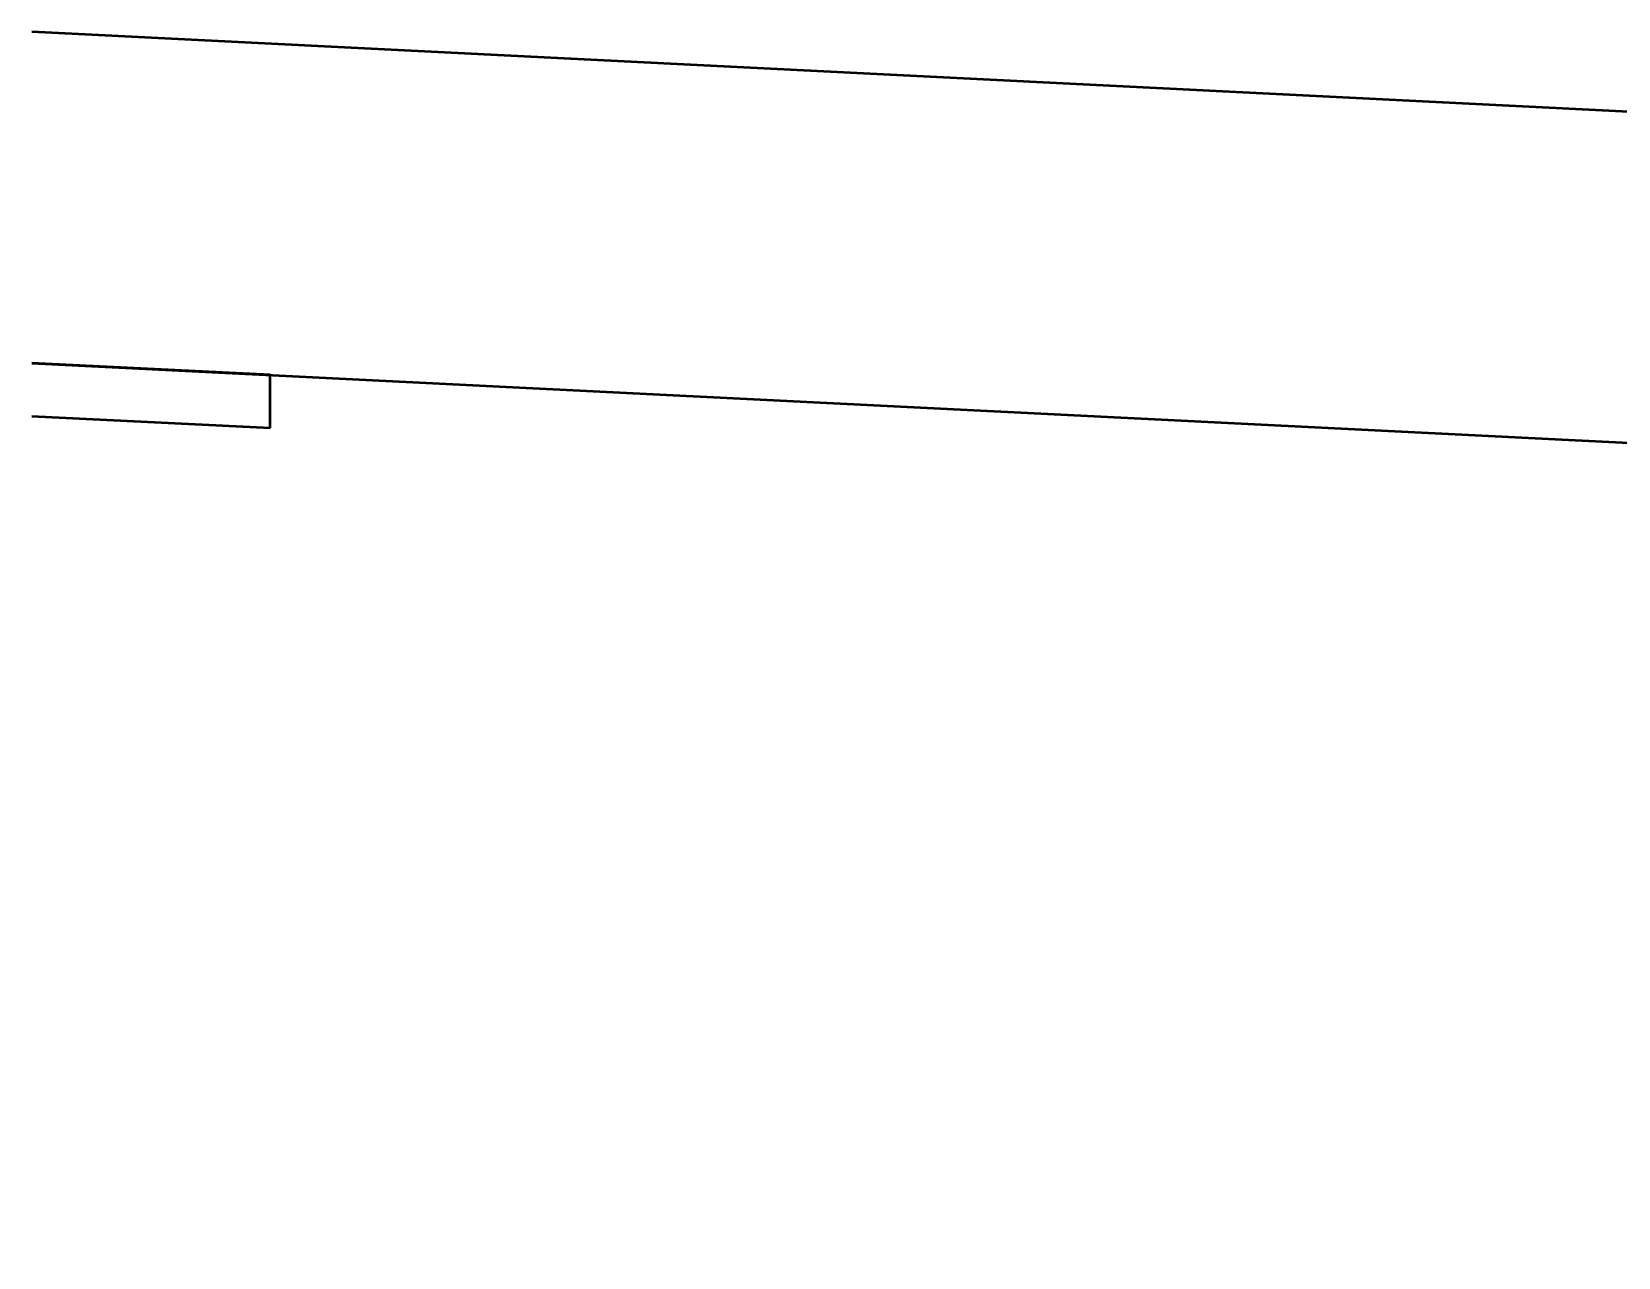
# Model space of a CAD drawing. Header units: metres. Extents: x 10 to 831, y 10 to 584.
# Drawn here: x 30 to 41.98, y 476.25 to 485.5 of the extents above; entities that cross this region are included whole.
import ezdxf

# ---------------------------------------------------------------- set-up
doc = ezdxf.new("R2010")
doc.units = ezdxf.units.M
doc.layers.add('CUT', color=7, linetype='Continuous', lineweight=50)
doc.layers.add('VIS', color=8, linetype='Continuous', lineweight=13)

msp = doc.modelspace()

# ---------------------------------------------------------------- linework, layer by layer
at = {"layer": 'CUT'}
for p, q in [((165, 478.752), (30, 485.502)), ((31.8, 482.913), (30, 483.002)), ((30, 483.002), (165, 476.252)), ((31.8, 482.512), (31.8, 482.913)), ((30, 482.602), (31.8, 482.512))]:
    msp.add_line(p, q, dxfattribs=at)
at = {"layer": 'VIS'}
for p, q in [((30, 485.503), (161.251, 478.94)), ((161.001, 478.952), (30, 485.503)), ((30, 485.503), (30.23, 485.491)), ((31.461, 485.429), (30, 485.503)), ((30.228, 485.491), (30, 485.503)), ((30.134, 485.496), (30, 485.503)), ((30.37, 485.484), (30, 485.503)), ((30, 485.503), (30.605, 485.473)), ((30, 485.503), (30.099, 485.498)), ((165, 478.752), (30, 485.502)), ((30, 485.502), (30.8, 485.462)), ((30.55, 485.475), (30, 485.502)), ((30, 485.502), (30.219, 485.491)), ((30.359, 485.485), (30, 485.502)), ((30, 485.502), (30.109, 485.497)), ((30.378, 485.483), (30, 485.502)), ((30, 485.502), (30.135, 485.495)), ((30.389, 485.483), (30, 485.502)), ((30, 485.502), (30.619, 485.471)), ((30, 485.502), (30.09, 485.498)), ((30.416, 485.481), (30, 485.502)), ((30.019, 485.501), (30.614, 485.472)), ((30.285, 485.488), (30.046, 485.5)), ((30.05, 485.5), (30.8, 485.462)), ((30.694, 485.468), (30.059, 485.5)), ((30.358, 485.485), (30.126, 485.496)), ((30.134, 485.496), (30.376, 485.483)), ((30.411, 485.482), (30.162, 485.495)), ((30.902, 485.457), (30.165, 485.494)), ((30.436, 485.481), (30.186, 485.493)), ((30.438, 485.481), (30.191, 485.493)), ((31.95, 485.405), (30.202, 485.493)), ((30.228, 485.491), (30.474, 485.479)), ((30.481, 485.479), (30.231, 485.491)), ((30.466, 485.479), (30.238, 485.49)), ((30.499, 485.478), (30.25, 485.49)), ((30.271, 485.489), (30.906, 485.457)), ((30.285, 485.488), (30.524, 485.476)), ((30.569, 485.474), (30.319, 485.487)), ((30.358, 485.485), (30.591, 485.473)), ((30.593, 485.473), (30.402, 485.482)), ((30.411, 485.482), (31.148, 485.445)), ((30.436, 485.481), (30.685, 485.468)), ((30.438, 485.481), (30.685, 485.468)), ((30.452, 485.48), (31.701, 485.418)), ((30.461, 485.48), (31.71, 485.417)), ((30.466, 485.479), (30.695, 485.468)), ((30.481, 485.479), (30.731, 485.466)), ((30.531, 485.476), (30.781, 485.464)), ((30.747, 485.465), (30.531, 485.476)), ((30.756, 485.465), (30.546, 485.475)), ((30.569, 485.474), (30.819, 485.462)), ((30.826, 485.461), (30.589, 485.473)), ((30.593, 485.473), (30.784, 485.464)), ((32.368, 485.384), (30.621, 485.471)), ((31.666, 485.419), (30.638, 485.471)), ((30.9, 485.457), (30.656, 485.47)), ((30.909, 485.457), (30.669, 485.469)), ((30.98, 485.453), (30.73, 485.466)), ((30.747, 485.465), (30.963, 485.454)), ((30.756, 485.465), (30.966, 485.454)), ((31.071, 485.449), (30.821, 485.462)), ((30.826, 485.461), (31.064, 485.45)), ((30.844, 485.461), (31.871, 485.409)), ((30.9, 485.457), (31.145, 485.446)), ((31.185, 485.443), (30.962, 485.454)), ((30.98, 485.453), (31.23, 485.441)), ((31.191, 485.443), (30.994, 485.453)), ((31.24, 485.44), (31.001, 485.452)), ((32.737, 485.365), (31.002, 485.452)), ((31.208, 485.442), (31.01, 485.452)), ((31.022, 485.452), (31.217, 485.442)), ((31.264, 485.44), (31.051, 485.45)), ((31.289, 485.438), (31.057, 485.45)), ((31.071, 485.449), (31.321, 485.437)), ((31.351, 485.435), (31.102, 485.447)), ((31.434, 485.431), (31.185, 485.443)), ((31.185, 485.443), (31.408, 485.432)), ((31.191, 485.443), (31.387, 485.433)), ((31.208, 485.442), (31.407, 485.432)), ((31.468, 485.429), (31.219, 485.442)), ((31.481, 485.428), (31.231, 485.441)), ((31.24, 485.44), (31.479, 485.428)), ((31.99, 485.403), (31.244, 485.44)), ((31.25, 485.44), (32.489, 485.378)), ((31.264, 485.44), (31.478, 485.428)), ((31.289, 485.438), (31.522, 485.426)), ((32.069, 485.399), (31.319, 485.437)), ((31.542, 485.426), (31.33, 485.436)), ((31.587, 485.423), (31.345, 485.435)), ((31.611, 485.422), (31.395, 485.433)), ((31.423, 485.432), (31.623, 485.421)), ((31.434, 485.431), (31.684, 485.418)), ((31.655, 485.419), (31.454, 485.43)), ((31.481, 485.428), (31.73, 485.416)), ((31.777, 485.413), (31.539, 485.426)), ((32.233, 485.391), (31.541, 485.426)), ((31.542, 485.426), (31.753, 485.415)), ((31.739, 485.416), (31.548, 485.425)), ((31.587, 485.423), (31.829, 485.411)), ((31.856, 485.409), (31.606, 485.422)), ((31.836, 485.411), (31.608, 485.422)), ((31.611, 485.422), (31.827, 485.411)), ((31.92, 485.406), (31.673, 485.419)), ((31.739, 485.416), (31.931, 485.406)), ((31.772, 485.414), (32.463, 485.38)), ((31.777, 485.413), (32.014, 485.402)), ((32.571, 485.374), (31.821, 485.412)), ((31.836, 485.411), (32.065, 485.399)), ((31.856, 485.409), (32.105, 485.397)), ((31.92, 485.406), (32.167, 485.394)), ((32.672, 485.369), (31.956, 485.404)), ((32.22, 485.392), (31.988, 485.403)), ((31.99, 485.403), (32.238, 485.39)), ((32.001, 485.403), (32.596, 485.372)), ((34.913, 485.257), (32.009, 485.402)), ((32.016, 485.401), (32.226, 485.391)), ((32.221, 485.392), (32.022, 485.401)), ((32.309, 485.387), (32.061, 485.399)), ((32.071, 485.399), (32.321, 485.386)), ((32.351, 485.385), (32.111, 485.397)), ((32.366, 485.384), (32.122, 485.397)), ((32.812, 485.362), (32.177, 485.394)), ((32.433, 485.381), (32.183, 485.394)), ((32.195, 485.393), (32.434, 485.381)), ((32.398, 485.382), (32.199, 485.392)), ((32.22, 485.392), (32.453, 485.38)), ((32.221, 485.392), (32.421, 485.381)), ((32.479, 485.379), (32.229, 485.391)), ((32.48, 485.379), (32.23, 485.391)), ((32.474, 485.379), (32.259, 485.389)), ((32.531, 485.376), (32.281, 485.389)), ((34.05, 485.3), (32.3, 485.387)), ((32.309, 485.387), (32.557, 485.375)), ((32.556, 485.375), (32.313, 485.387)), ((32.504, 485.378), (32.313, 485.387)), ((32.351, 485.385), (32.592, 485.373)), ((32.366, 485.384), (32.61, 485.372)), ((32.389, 485.383), (33.024, 485.351)), ((32.433, 485.381), (32.683, 485.369)), ((32.474, 485.379), (32.69, 485.368)), ((32.48, 485.379), (32.73, 485.366)), ((32.504, 485.378), (32.695, 485.368)), ((32.55, 485.375), (34.3, 485.288)), ((32.762, 485.365), (32.566, 485.374)), ((33.358, 485.334), (32.621, 485.372)), ((32.984, 485.353), (32.735, 485.365)), ((32.969, 485.354), (32.756, 485.365)), ((33.05, 485.35), (32.8, 485.363)), ((33.069, 485.349), (32.819, 485.361)), ((32.866, 485.359), (33.603, 485.322)), ((33.151, 485.345), (32.919, 485.356)), ((33.677, 485.318), (32.938, 485.356)), ((32.969, 485.354), (33.183, 485.344)), ((32.974, 485.354), (33.169, 485.344)), ((33.206, 485.342), (32.978, 485.353)), ((32.984, 485.353), (33.232, 485.341)), ((33.19, 485.343), (32.992, 485.353)), ((33.05, 485.35), (34.3, 485.288)), ((33.05, 485.35), (33.3, 485.338)), ((33.301, 485.338), (33.053, 485.35)), ((33.069, 485.349), (33.319, 485.337)), ((34.131, 485.296), (33.103, 485.347)), ((33.338, 485.336), (33.122, 485.346)), ((33.149, 485.345), (34.193, 485.293)), ((33.402, 485.332), (33.155, 485.345)), ((33.432, 485.331), (33.182, 485.344)), ((33.19, 485.343), (33.388, 485.333)), ((33.206, 485.342), (33.435, 485.331)), ((33.467, 485.329), (33.217, 485.341)), ((33.478, 485.329), (33.228, 485.341)), ((33.309, 485.337), (34.336, 485.285)), ((33.571, 485.324), (33.321, 485.337)), ((33.338, 485.336), (33.554, 485.325)), ((33.984, 485.303), (33.358, 485.334)), ((33.402, 485.332), (33.649, 485.32)), ((33.432, 485.331), (33.681, 485.318)), ((33.659, 485.32), (33.448, 485.33)), ((33.65, 485.32), (33.459, 485.33)), ((34.066, 485.299), (33.463, 485.33)), ((33.467, 485.329), (33.716, 485.317)), ((33.794, 485.313), (33.553, 485.325)), ((33.571, 485.324), (33.821, 485.312)), ((33.831, 485.311), (33.587, 485.323)), ((33.846, 485.31), (33.596, 485.322)), ((33.851, 485.31), (33.602, 485.322)), ((33.886, 485.308), (33.638, 485.321)), ((33.65, 485.32), (33.841, 485.311)), ((33.659, 485.32), (33.871, 485.309)), ((33.979, 485.303), (33.729, 485.316)), ((33.978, 485.303), (33.729, 485.316)), ((34.008, 485.302), (33.766, 485.314)), ((33.794, 485.313), (34.034, 485.301)), ((34.569, 485.274), (33.819, 485.312)), ((33.831, 485.311), (34.075, 485.298)), ((34.537, 485.276), (33.846, 485.31)), ((33.851, 485.31), (34.101, 485.298)), ((34.153, 485.295), (33.916, 485.307)), ((33.978, 485.303), (34.226, 485.291)), ((34.249, 485.29), (34.007, 485.302)), ((34.008, 485.302), (34.251, 485.29)), ((34.069, 485.299), (34.319, 485.286)), ((34.076, 485.298), (34.768, 485.264)), ((34.145, 485.295), (34.341, 485.285)), ((34.153, 485.295), (34.391, 485.283)), ((34.43, 485.281), (34.181, 485.293)), ((34.379, 485.284), (34.181, 485.293)), ((35.956, 485.204), (34.208, 485.292)), ((34.414, 485.282), (34.223, 485.291)), ((34.477, 485.279), (34.227, 485.291)), ((34.531, 485.276), (34.281, 485.288)), ((34.507, 485.277), (34.295, 485.288)), ((34.582, 485.274), (34.343, 485.285)), ((34.576, 485.274), (34.348, 485.285)), ((37.426, 485.131), (34.368, 485.284)), ((34.379, 485.284), (34.577, 485.274)), ((34.414, 485.282), (34.605, 485.273)), ((34.43, 485.281), (34.68, 485.269)), ((34.674, 485.269), (34.461, 485.279)), ((34.477, 485.279), (34.727, 485.266)), ((34.507, 485.277), (34.718, 485.267)), ((34.782, 485.264), (34.542, 485.276)), ((34.576, 485.274), (34.804, 485.263)), ((34.884, 485.259), (34.637, 485.27)), ((34.674, 485.269), (34.888, 485.258)), ((36.446, 485.18), (34.697, 485.268)), ((34.965, 485.254), (34.715, 485.267)), ((34.972, 485.254), (34.723, 485.267)), ((34.978, 485.254), (34.728, 485.266)), ((34.977, 485.254), (34.735, 485.265)), ((34.782, 485.264), (35.021, 485.251)), ((35.072, 485.249), (34.821, 485.262)), ((35.104, 485.248), (34.866, 485.259)), ((34.884, 485.259), (35.131, 485.246)), ((34.947, 485.255), (35.696, 485.217)), ((34.957, 485.255), (36.206, 485.192)), ((34.972, 485.254), (35.22, 485.241)), ((35.568, 485.224), (34.974, 485.254)), ((34.978, 485.254), (35.228, 485.241)), ((35.206, 485.242), (34.982, 485.254)), ((35.72, 485.216), (34.992, 485.253)), ((35.014, 485.252), (35.214, 485.242)), ((35.296, 485.237), (35.052, 485.25)), ((35.072, 485.249), (35.322, 485.236)), ((35.074, 485.249), (37.661, 485.12)), ((35.813, 485.212), (35.076, 485.249)), ((35.847, 485.21), (35.099, 485.248)), ((35.104, 485.248), (35.341, 485.236)), ((35.172, 485.244), (35.766, 485.214)), ((35.429, 485.231), (35.18, 485.243)), ((35.206, 485.242), (35.429, 485.231)), ((35.476, 485.229), (35.227, 485.241)), ((35.234, 485.241), (35.477, 485.229)), ((35.296, 485.237), (35.541, 485.226)), ((35.537, 485.226), (35.298, 485.237)), ((35.512, 485.227), (35.315, 485.236)), ((35.57, 485.224), (35.32, 485.236)), ((35.322, 485.236), (36.059, 485.2)), ((35.348, 485.235), (35.598, 485.223)), ((35.56, 485.224), (35.369, 485.234)), ((35.429, 485.231), (35.679, 485.219)), ((35.476, 485.229), (35.726, 485.216)), ((35.512, 485.227), (35.708, 485.217)), ((35.56, 485.224), (35.751, 485.215)), ((35.777, 485.214), (35.566, 485.224)), ((35.57, 485.224), (35.82, 485.212)), ((35.966, 485.204), (35.717, 485.216)), ((35.946, 485.205), (35.718, 485.216)), ((35.977, 485.203), (35.727, 485.216)), ((35.777, 485.214), (35.989, 485.203)), ((37.05, 485.15), (35.8, 485.212)), ((36.075, 485.199), (35.874, 485.209)), ((35.946, 485.205), (36.631, 485.171)), ((36.197, 485.192), (35.957, 485.204)), ((35.966, 485.204), (36.214, 485.192)), ((35.977, 485.203), (36.227, 485.191)), ((36.596, 485.173), (35.979, 485.203)), ((36.03, 485.201), (36.28, 485.189)), ((36.05, 485.2), (37.3, 485.137)), ((36.34, 485.185), (36.091, 485.198)), ((36.097, 485.197), (36.293, 485.188)), ((36.859, 485.159), (36.119, 485.197)), ((36.369, 485.184), (36.12, 485.197)), ((36.324, 485.187), (36.133, 485.196)), ((36.361, 485.184), (36.146, 485.195)), ((36.842, 485.161), (36.15, 485.195)), ((36.361, 485.184), (36.163, 485.195)), ((36.428, 485.181), (36.178, 485.193)), ((36.185, 485.193), (36.801, 485.163)), ((36.43, 485.181), (36.188, 485.193)), ((36.218, 485.192), (37.445, 485.13)), ((36.476, 485.178), (36.226, 485.191)), ((36.492, 485.178), (36.253, 485.19)), ((36.55, 485.175), (36.3, 485.188)), ((36.57, 485.174), (36.32, 485.187)), ((36.572, 485.174), (36.322, 485.187)), ((36.324, 485.187), (36.515, 485.176)), ((36.361, 485.184), (36.577, 485.173)), ((36.361, 485.184), (36.559, 485.175)), ((36.365, 485.184), (36.612, 485.172)), ((36.369, 485.184), (36.617, 485.172)), ((36.381, 485.183), (37.072, 485.149)), ((36.634, 485.171), (36.387, 485.183)), ((36.624, 485.172), (36.413, 485.182)), ((36.428, 485.181), (36.678, 485.168)), ((36.43, 485.181), (36.672, 485.169)), ((38.685, 485.068), (36.454, 485.18)), ((36.695, 485.168), (36.456, 485.18)), ((38.671, 485.069), (36.463, 485.18)), ((36.476, 485.178), (36.725, 485.166)), ((36.492, 485.178), (36.731, 485.166)), ((37.25, 485.14), (36.518, 485.176)), ((36.773, 485.164), (36.525, 485.176)), ((36.55, 485.175), (37.3, 485.137)), ((36.57, 485.174), (36.82, 485.162)), ((36.806, 485.162), (36.592, 485.173)), ((36.624, 485.172), (36.836, 485.161)), ((36.634, 485.171), (36.88, 485.159)), ((36.702, 485.168), (38.437, 485.08)), ((36.96, 485.154), (36.711, 485.167)), ((36.762, 485.164), (37.006, 485.152)), ((36.993, 485.153), (36.769, 485.164)), ((36.806, 485.162), (37.019, 485.151)), ((37.147, 485.145), (36.906, 485.157)), ((36.993, 485.153), (37.216, 485.141)), ((37.225, 485.141), (37.009, 485.152)), ((37.773, 485.114), (37.088, 485.148)), ((37.344, 485.135), (37.094, 485.148)), ((37.883, 485.108), (37.157, 485.144)), ((37.427, 485.131), (37.177, 485.144)), ((37.447, 485.13), (37.208, 485.142)), ((37.475, 485.129), (37.225, 485.141)), ((37.225, 485.141), (37.441, 485.13)), ((37.476, 485.128), (37.226, 485.141)), ((37.48, 485.128), (37.242, 485.141)), ((37.47, 485.129), (37.279, 485.139)), ((37.316, 485.136), (37.544, 485.125)), ((37.572, 485.124), (37.322, 485.136)), ((37.344, 485.135), (37.593, 485.123)), ((37.55, 485.125), (37.352, 485.135)), ((37.64, 485.12), (37.399, 485.133)), ((37.427, 485.131), (37.676, 485.119)), ((37.447, 485.13), (37.685, 485.118)), ((37.47, 485.129), (37.661, 485.12)), ((37.475, 485.129), (37.725, 485.116)), ((37.48, 485.128), (37.718, 485.116)), ((38.268, 485.089), (37.532, 485.126)), ((37.55, 485.125), (37.748, 485.115)), ((37.572, 485.124), (37.822, 485.111)), ((38.341, 485.086), (37.6, 485.123)), ((37.807, 485.112), (37.608, 485.122)), ((37.895, 485.107), (37.683, 485.119)), ((37.777, 485.114), (38.023, 485.101)), ((38.03, 485.101), (37.78, 485.114)), ((37.807, 485.112), (38.007, 485.102)), ((38.07, 485.099), (37.82, 485.111)), ((37.847, 485.11), (38.094, 485.098)), ((38.089, 485.098), (37.873, 485.109)), ((37.883, 485.108), (38.125, 485.096)), ((38.486, 485.078), (37.883, 485.108)), ((37.895, 485.107), (38.107, 485.097)), ((38.716, 485.067), (37.983, 485.103)), ((39.146, 485.045), (37.994, 485.103)), ((38.234, 485.091), (38.043, 485.101)), ((38.089, 485.098), (38.305, 485.087)), ((38.739, 485.066), (38.144, 485.096)), ((38.402, 485.082), (38.163, 485.094)), ((38.425, 485.081), (38.176, 485.094)), ((38.431, 485.081), (38.193, 485.093)), ((38.45, 485.08), (38.202, 485.093)), ((38.462, 485.08), (38.212, 485.092)), ((38.224, 485.091), (39.377, 485.034)), ((38.475, 485.079), (38.225, 485.091)), ((38.227, 485.091), (38.471, 485.079)), ((38.234, 485.091), (38.425, 485.081)), ((38.511, 485.077), (38.297, 485.087)), ((38.343, 485.086), (38.937, 485.055)), ((38.609, 485.072), (38.37, 485.084)), ((38.402, 485.082), (38.64, 485.071)), ((38.425, 485.081), (38.675, 485.068)), ((38.431, 485.081), (38.668, 485.069)), ((39.471, 485.029), (38.444, 485.08)), ((38.45, 485.08), (38.699, 485.067)), ((39.143, 485.046), (38.458, 485.08)), ((38.475, 485.079), (38.725, 485.066)), ((38.511, 485.077), (38.724, 485.067)), ((38.742, 485.066), (38.531, 485.076)), ((38.779, 485.063), (38.556, 485.075)), ((38.835, 485.061), (38.585, 485.073)), ((38.852, 485.06), (38.61, 485.072)), ((38.65, 485.07), (39.677, 485.019)), ((38.686, 485.068), (39.371, 485.034)), ((40.452, 484.98), (38.703, 485.067)), ((38.974, 485.054), (38.724, 485.067)), ((38.953, 485.055), (38.737, 485.066)), ((38.742, 485.066), (38.954, 485.055)), ((38.779, 485.063), (39.003, 485.053)), ((40.55, 484.975), (38.8, 485.062)), ((39.07, 485.049), (38.82, 485.062)), ((39.072, 485.049), (38.822, 485.062)), ((39.082, 485.048), (38.841, 485.06)), ((38.852, 485.06), (39.094, 485.048)), ((38.953, 485.055), (39.169, 485.044)), ((39.05, 485.05), (40.3, 484.987)), ((39.07, 485.049), (39.32, 485.036)), ((39.072, 485.049), (39.323, 485.036)), ((39.082, 485.048), (39.322, 485.036)), ((39.34, 485.035), (39.09, 485.048)), ((39.356, 485.034), (39.118, 485.046)), ((39.424, 485.032), (39.174, 485.044)), ((39.38, 485.034), (39.189, 485.043)), ((40.941, 484.956), (39.193, 485.043)), ((39.444, 485.031), (39.196, 485.043)), ((39.221, 485.041), (39.416, 485.032)), ((39.474, 485.029), (39.225, 485.041)), ((39.53, 485.026), (39.28, 485.038)), ((39.55, 485.025), (39.3, 485.038)), ((39.532, 485.026), (39.334, 485.036)), ((39.34, 485.035), (39.589, 485.023)), ((39.356, 485.034), (39.595, 485.023)), ((39.38, 485.034), (39.571, 485.024)), ((39.424, 485.032), (39.674, 485.019)), ((39.442, 485.031), (40.691, 484.968)), ((39.444, 485.031), (39.693, 485.018)), ((39.474, 485.029), (39.724, 485.017)), ((39.532, 485.026), (39.73, 485.016)), ((39.823, 485.012), (39.576, 485.024)), ((40.305, 484.987), (39.578, 485.024)), ((39.844, 485.01), (39.596, 485.023)), ((39.817, 485.012), (39.601, 485.023)), ((39.829, 485.011), (39.62, 485.022)), ((39.833, 485.011), (39.637, 485.02)), ((39.973, 485.004), (39.723, 485.017)), ((40.013, 485.002), (39.801, 485.013)), ((39.817, 485.012), (40.033, 485.001)), ((40.513, 484.977), (39.828, 485.011)), ((39.829, 485.011), (40.038, 485)), ((39.833, 485.011), (40.03, 485.001)), ((40.083, 484.999), (39.837, 485.01)), ((39.844, 485.01), (40.092, 484.998)), ((41.062, 484.95), (39.848, 485.01)), ((40.181, 484.993), (39.937, 485.005)), ((39.952, 485.005), (40.702, 484.967)), ((40.144, 484.995), (39.953, 485.005)), ((39.973, 485.004), (40.223, 484.992)), ((40.724, 484.966), (39.987, 485.003)), ((40.215, 484.992), (40.002, 485.002)), ((40.004, 485.002), (40.207, 484.992)), ((40.013, 485.002), (40.225, 484.992)), ((40.05, 485), (40.3, 484.987)), ((40.056, 485), (40.741, 484.966)), ((40.311, 484.987), (40.073, 484.999)), ((40.091, 484.998), (40.334, 484.986)), ((40.144, 484.995), (40.335, 484.986)), ((40.181, 484.993), (40.425, 484.981)), ((40.438, 484.981), (40.19, 484.993)), ((40.46, 484.979), (40.211, 484.992)), ((40.215, 484.992), (40.429, 484.981)), ((40.973, 484.954), (40.224, 484.992)), ((40.233, 484.991), (40.478, 484.979)), ((46.992, 484.653), (40.246, 484.99)), ((40.523, 484.976), (40.284, 484.988)), ((40.529, 484.976), (40.287, 484.988)), ((40.494, 484.978), (40.294, 484.988)), ((40.99, 484.953), (40.299, 484.987)), ((40.305, 484.987), (40.547, 484.975)), ((40.311, 484.987), (40.55, 484.975)), ((40.571, 484.974), (40.321, 484.986)), ((40.573, 484.974), (40.323, 484.986)), ((40.6, 484.972), (40.401, 484.983)), ((40.438, 484.981), (40.687, 484.968)), ((40.68, 484.969), (40.464, 484.979)), ((40.474, 484.979), (40.724, 484.966)), ((40.721, 484.966), (40.523, 484.976)), ((40.529, 484.976), (41.22, 484.942)), ((40.807, 484.962), (40.569, 484.974)), ((41.335, 484.936), (40.587, 484.973)), ((40.6, 484.972), (40.8, 484.962)), ((40.86, 484.959), (40.648, 484.97)), ((40.68, 484.969), (40.896, 484.957)), ((40.721, 484.966), (40.919, 484.957)), ((40.972, 484.954), (40.722, 484.966)), ((41.013, 484.952), (40.79, 484.963)), ((40.807, 484.962), (41.045, 484.951)), ((40.837, 484.961), (41.086, 484.948)), ((40.86, 484.959), (41.072, 484.949)), ((41.936, 484.905), (40.909, 484.957)), ((40.972, 484.954), (41.222, 484.942)), ((41.237, 484.94), (40.989, 484.953)), ((41.013, 484.952), (41.237, 484.94)), ((41.266, 484.939), (41.027, 484.951)), ((41.273, 484.939), (41.031, 484.951)), ((41.305, 484.938), (41.058, 484.95)), ((41.329, 484.936), (41.08, 484.948)), ((41.291, 484.938), (41.099, 484.947)), ((41.115, 484.947), (42.142, 484.896)), ((41.422, 484.931), (41.172, 484.944)), ((41.173, 484.944), (41.368, 484.934)), ((41.432, 484.931), (41.184, 484.944)), ((41.883, 484.909), (41.198, 484.942)), ((41.219, 484.942), (41.421, 484.931)), ((41.237, 484.94), (41.485, 484.928)), ((41.266, 484.939), (41.505, 484.928)), ((41.273, 484.939), (41.515, 484.927)), ((41.529, 484.926), (41.279, 484.938)), ((41.29, 484.938), (41.482, 484.928)), ((41.305, 484.938), (41.552, 484.925)), ((41.91, 484.907), (41.315, 484.937)), ((41.571, 484.924), (41.321, 484.937)), ((41.544, 484.925), (41.328, 484.936)), ((41.972, 484.904), (41.36, 484.935)), ((41.646, 484.92), (41.402, 484.933)), ((41.422, 484.931), (41.671, 484.919)), ((44.952, 484.755), (41.424, 484.931)), ((41.426, 484.931), (42.111, 484.897)), ((41.432, 484.931), (41.681, 484.918)), ((42.131, 484.896), (41.496, 484.928)), ((41.513, 484.927), (42.108, 484.897)), ((41.758, 484.914), (41.52, 484.927)), ((41.529, 484.926), (41.779, 484.913)), ((41.544, 484.925), (41.76, 484.914)), ((41.564, 484.924), (42.176, 484.894)), ((41.571, 484.924), (41.821, 484.911)), ((41.646, 484.92), (41.89, 484.908)), ((41.971, 484.904), (41.722, 484.917)), ((41.973, 484.904), (41.723, 484.917)), ((42.073, 484.899), (41.823, 484.911)), ((42.055, 484.9), (41.864, 484.909)), ((41.971, 484.904), (42.221, 484.891)), ((41.973, 484.904), (42.222, 484.891)), ((34, 482.803), (30, 483.003)), ((30.031, 483.001), (30, 483.003)), ((30, 483.003), (30.202, 482.992)), ((30, 483.003), (30.104, 482.998)), ((30.031, 483.001), (30, 483.003)), ((30, 483.003), (30.191, 482.993)), ((30, 483.003), (30.134, 482.996)), ((30.071, 482.999), (30, 483.003)), ((30, 483.003), (30.723, 482.966)), ((31.8, 482.913), (30, 483.002)), ((31.8, 482.913), (30, 483.002)), ((165, 476.252), (30, 483.002)), ((30, 483.002), (165, 476.252)), ((30, 483.002), (165, 476.252)), ((30.55, 482.975), (30, 483.002)), ((30.445, 482.98), (30, 483.002)), ((30, 483.002), (30.695, 482.967)), ((30, 483.002), (30.109, 482.997)), ((30, 483.002), (30.288, 482.988)), ((30.019, 483.001), (30, 483.002)), ((30, 483.002), (30.046, 483)), ((30.53, 482.976), (30, 483.002)), ((30.019, 483.001), (30.218, 482.992)), ((30.022, 483.001), (30.254, 482.99)), ((30.031, 483.001), (30.281, 482.988)), ((30.031, 483.001), (30.28, 482.988)), ((30.05, 483), (31.3, 482.938)), ((30.05, 483), (31.3, 482.938)), ((30.325, 482.986), (30.077, 482.999)), ((30.902, 482.957), (30.165, 482.994)), ((30.469, 482.979), (30.219, 482.992)), ((31.255, 482.939), (30.228, 482.991)), ((30.466, 482.979), (30.238, 482.99)), ((30.243, 482.99), (30.477, 482.979)), ((30.258, 482.99), (30.506, 482.977)), ((30.285, 482.988), (30.524, 482.976)), ((30.292, 482.988), (30.495, 482.978)), ((30.55, 482.975), (30.3, 482.987)), ((30.569, 482.974), (30.319, 482.986)), ((30.571, 482.974), (30.32, 482.986)), ((30.325, 482.986), (30.573, 482.974)), ((30.411, 482.982), (31.148, 482.945)), ((30.412, 482.982), (30.656, 482.97)), ((30.428, 482.981), (30.664, 482.97)), ((30.433, 482.981), (31.46, 482.93)), ((30.466, 482.979), (30.695, 482.968)), ((30.469, 482.979), (30.719, 482.966)), ((30.694, 482.968), (30.483, 482.979)), ((30.493, 482.978), (30.714, 482.967)), ((30.499, 482.978), (31.244, 482.94)), ((30.501, 482.978), (31.251, 482.94)), ((30.502, 482.978), (36.748, 482.665)), ((30.525, 482.976), (30.775, 482.964)), ((30.569, 482.974), (30.819, 482.962)), ((30.571, 482.974), (30.821, 482.962)), ((30.618, 482.971), (30.86, 482.959)), ((30.662, 482.97), (30.911, 482.957)), ((30.694, 482.968), (30.906, 482.957)), ((31.55, 482.925), (30.8, 482.962)), ((30.852, 482.96), (31.102, 482.947)), ((31.056, 482.95), (30.867, 482.959)), ((30.907, 482.957), (31.155, 482.945)), ((31.208, 482.942), (31.01, 482.952)), ((31.05, 482.95), (31.8, 482.913)), ((31.056, 482.95), (31.246, 482.94)), ((31.317, 482.937), (31.069, 482.949)), ((31.39, 482.933), (31.15, 482.945)), ((31.208, 482.942), (31.407, 482.932)), ((31.24, 482.94), (31.479, 482.928)), ((31.493, 482.928), (31.244, 482.94)), ((31.256, 482.939), (31.934, 482.906)), ((31.317, 482.937), (31.565, 482.924)), ((31.542, 482.925), (31.33, 482.936)), ((31.357, 482.935), (31.606, 482.922)), ((31.376, 482.933), (31.596, 482.923)), ((31.426, 482.931), (31.673, 482.919)), ((31.444, 482.931), (32.193, 482.893)), ((31.462, 482.93), (32.936, 482.856)), ((32.159, 482.894), (31.482, 482.928)), ((31.506, 482.927), (31.709, 482.917)), ((31.531, 482.926), (32.281, 482.889)), ((31.542, 482.925), (31.753, 482.915)), ((31.569, 482.924), (31.819, 482.911)), ((31.834, 482.911), (31.592, 482.923)), ((31.606, 482.922), (32.329, 482.886)), ((31.836, 482.911), (31.608, 482.922)), ((31.815, 482.911), (31.625, 482.921)), ((31.9, 482.908), (31.652, 482.92)), ((31.944, 482.905), (31.694, 482.918)), ((31.968, 482.904), (31.718, 482.917)), ((32.031, 482.901), (31.781, 482.913)), ((31.8, 482.913), (31.8, 482.913)), ((31.8, 482.512), (31.8, 482.913)), ((31.8, 482.512), (31.8, 482.913)), ((32.001, 482.903), (31.803, 482.913)), ((31.815, 482.911), (32.004, 482.903)), ((31.834, 482.911), (32.558, 482.875)), ((31.836, 482.911), (32.065, 482.899)), ((31.847, 482.91), (32.084, 482.899)), ((31.883, 482.909), (32.133, 482.896)), ((31.9, 482.908), (32.148, 482.895)), ((31.96, 482.904), (32.21, 482.892)), ((31.968, 482.904), (32.717, 482.866)), ((31.99, 482.903), (32.238, 482.891)), ((32.001, 482.903), (32.199, 482.892)), ((32.349, 482.885), (32.099, 482.898)), ((32.258, 482.889), (32.479, 482.878)), ((32.349, 482.885), (32.598, 482.873)), ((32.573, 482.874), (32.384, 482.884)), ((32.672, 482.869), (32.445, 482.88)), ((32.573, 482.874), (32.763, 482.865)), ((32.812, 482.862), (32.601, 482.873)), ((33.358, 482.835), (32.621, 482.871)), ((33.72, 482.817), (32.693, 482.868)), ((32.72, 482.866), (32.923, 482.856)), ((32.984, 482.853), (32.735, 482.865)), ((32.972, 482.854), (32.748, 482.865)), ((32.812, 482.862), (33.024, 482.851)), ((33.069, 482.849), (32.819, 482.861)), ((32.866, 482.859), (33.603, 482.822)), ((32.898, 482.857), (34.336, 482.786)), ((33.14, 482.846), (32.92, 482.856)), ((32.972, 482.854), (33.195, 482.843)), ((32.974, 482.854), (33.169, 482.844)), ((33.206, 482.842), (32.978, 482.853)), ((32.984, 482.853), (33.232, 482.841)), ((33.19, 482.843), (32.992, 482.853)), ((33.025, 482.851), (33.275, 482.839)), ((33.05, 482.85), (34.8, 482.762)), ((33.069, 482.849), (33.319, 482.837)), ((37.358, 482.635), (33.116, 482.846)), ((33.14, 482.846), (33.361, 482.835)), ((33.332, 482.836), (33.142, 482.846)), ((33.152, 482.845), (33.401, 482.832)), ((33.19, 482.843), (33.388, 482.833)), ((33.206, 482.842), (33.435, 482.831)), ((33.467, 482.829), (33.217, 482.841)), ((33.511, 482.827), (33.263, 482.839)), ((33.267, 482.839), (33.503, 482.827)), ((34.05, 482.8), (33.3, 482.837)), ((34.05, 482.8), (33.3, 482.837)), ((33.332, 482.836), (33.521, 482.827)), ((33.347, 482.835), (33.596, 482.822)), ((33.352, 482.835), (33.602, 482.822)), ((33.366, 482.834), (39.604, 482.523)), ((33.627, 482.821), (33.388, 482.833)), ((33.442, 482.83), (34.191, 482.793)), ((33.659, 482.82), (33.448, 482.83)), ((33.511, 482.827), (33.76, 482.815)), ((33.531, 482.826), (34.281, 482.788)), ((33.55, 482.825), (34.8, 482.762)), ((33.627, 482.821), (33.866, 482.809)), ((33.659, 482.82), (33.871, 482.809)), ((33.941, 482.805), (33.691, 482.818)), ((33.978, 482.803), (33.729, 482.816)), ((33.966, 482.804), (33.74, 482.816)), ((35.237, 482.74), (33.776, 482.813)), ((33.777, 482.813), (34.992, 482.753)), ((34.031, 482.801), (33.781, 482.813)), ((33.797, 482.812), (34.045, 482.8)), ((34.55, 482.775), (33.8, 482.812)), ((34.023, 482.802), (33.802, 482.812)), ((34.766, 482.764), (33.803, 482.812)), ((34.034, 482.801), (33.807, 482.812)), ((34.066, 482.799), (33.865, 482.809)), ((33.934, 482.806), (34.137, 482.796)), ((33.948, 482.805), (34.697, 482.768)), ((33.966, 482.804), (34.216, 482.791)), ((33.966, 482.804), (34.191, 482.793)), ((33.978, 482.803), (34.226, 482.791)), ((33.983, 482.803), (34.577, 482.774)), ((33.984, 482.803), (35.028, 482.751)), ((33.996, 482.803), (34.958, 482.755)), ((34.749, 482.765), (34.02, 482.802)), ((34.023, 482.802), (34.243, 482.79)), ((34.024, 482.802), (34.274, 482.789)), ((34.034, 482.801), (34.261, 482.789)), ((34.05, 482.8), (34.8, 482.762)), ((34.069, 482.799), (34.319, 482.787)), ((34.379, 482.784), (34.181, 482.793)), ((34.582, 482.774), (34.343, 482.786)), ((34.576, 482.774), (34.348, 482.785)), ((36.485, 482.678), (34.368, 482.784)), ((34.383, 482.784), (34.631, 482.771)), ((35.215, 482.742), (34.491, 482.778)), ((34.759, 482.764), (34.535, 482.776)), ((34.789, 482.763), (34.541, 482.776)), ((34.571, 482.774), (34.821, 482.762)), ((34.576, 482.774), (34.804, 482.762)), ((34.582, 482.774), (34.821, 482.762)), ((34.843, 482.76), (34.594, 482.773)), ((34.603, 482.773), (37.661, 482.62)), ((34.905, 482.757), (34.685, 482.769)), ((34.686, 482.768), (34.923, 482.756)), ((34.93, 482.756), (34.718, 482.767)), ((36.075, 482.698), (34.72, 482.767)), ((34.972, 482.754), (34.723, 482.767)), ((34.732, 482.766), (35.457, 482.73)), ((34.759, 482.764), (34.982, 482.754)), ((34.789, 482.763), (35.037, 482.75)), ((34.832, 482.761), (36.306, 482.687)), ((34.843, 482.76), (35.093, 482.748)), ((34.905, 482.757), (35.126, 482.746)), ((34.917, 482.756), (35.15, 482.745)), ((34.926, 482.756), (35.121, 482.747)), ((34.93, 482.756), (35.142, 482.745)), ((34.972, 482.754), (35.22, 482.742)), ((35.172, 482.744), (34.974, 482.754)), ((35.236, 482.74), (34.995, 482.752)), ((35.228, 482.741), (35.038, 482.75)), ((35.813, 482.712), (35.076, 482.748)), ((35.376, 482.734), (35.127, 482.746)), ((35.143, 482.745), (35.392, 482.733)), ((35.148, 482.745), (35.351, 482.735)), ((35.172, 482.744), (35.37, 482.734)), ((35.939, 482.706), (35.19, 482.743)), ((35.465, 482.729), (35.215, 482.742)), ((35.228, 482.741), (35.417, 482.731)), ((35.537, 482.726), (35.298, 482.738)), ((35.322, 482.736), (36.059, 482.7)), ((35.376, 482.734), (35.624, 482.721)), ((35.396, 482.733), (35.623, 482.721)), ((35.439, 482.731), (36.189, 482.693)), ((35.461, 482.73), (36.183, 482.694)), ((35.465, 482.729), (35.715, 482.717)), ((35.53, 482.726), (35.78, 482.714)), ((35.781, 482.714), (35.533, 482.726)), ((35.537, 482.726), (35.776, 482.714)), ((35.777, 482.714), (35.566, 482.724)), ((35.788, 482.713), (35.567, 482.724)), ((36.596, 482.673), (35.568, 482.724)), ((35.57, 482.724), (35.82, 482.712)), ((35.966, 482.704), (35.717, 482.716)), ((35.946, 482.705), (35.718, 482.716)), ((35.774, 482.714), (36.801, 482.663)), ((35.777, 482.714), (35.989, 482.703)), ((35.781, 482.714), (36.029, 482.701)), ((35.788, 482.713), (36.008, 482.702)), ((35.986, 482.703), (35.796, 482.712)), ((35.841, 482.711), (36.091, 482.698)), ((35.946, 482.705), (36.174, 482.694)), ((35.966, 482.704), (36.214, 482.692)), ((30, 482.602), (31.8, 482.512)), ((31.8, 482.512), (30, 482.602)), ((35.986, 482.703), (36.176, 482.694)), ((36.675, 482.668), (35.997, 482.702)), ((36.072, 482.699), (36.322, 482.687)), ((36.361, 482.685), (36.163, 482.694)), ((36.206, 482.692), (36.454, 482.68)), ((36.223, 482.692), (36.9, 482.658)), ((36.492, 482.678), (36.253, 482.69)), ((37.05, 482.65), (36.3, 482.688)), ((37.05, 482.65), (36.3, 482.688)), ((36.57, 482.674), (36.32, 482.687)), ((36.361, 482.685), (36.559, 482.674)), ((36.362, 482.685), (36.565, 482.674)), ((36.41, 482.682), (36.643, 482.671)), ((36.678, 482.668), (36.438, 482.681)), ((36.67, 482.669), (36.449, 482.68)), ((36.456, 482.68), (36.705, 482.667)), ((36.492, 482.678), (36.731, 482.666)), ((36.524, 482.677), (36.774, 482.664)), ((36.55, 482.675), (37.8, 482.613)), ((36.55, 482.675), (37.8, 482.613)), ((36.744, 482.666), (36.555, 482.675)), ((36.57, 482.674), (36.82, 482.661)), ((36.67, 482.669), (36.891, 482.658)), ((36.744, 482.666), (36.934, 482.656)), ((36.758, 482.664), (36.985, 482.653)), ((42.682, 482.369), (36.811, 482.662)), ((37.048, 482.65), (36.836, 482.66)), ((36.845, 482.66), (37.094, 482.648)), ((36.938, 482.655), (37.687, 482.618)), ((37.154, 482.645), (36.955, 482.654)), ((40.191, 482.493), (36.991, 482.653)), ((37.029, 482.651), (42.9, 482.357)), ((37.048, 482.65), (37.26, 482.639)), ((37.316, 482.637), (37.088, 482.648)), ((37.338, 482.635), (37.089, 482.648)), ((37.154, 482.645), (37.352, 482.635)), ((37.437, 482.63), (37.187, 482.643)), ((37.447, 482.63), (37.208, 482.642)), ((37.53, 482.626), (37.28, 482.639)), ((37.286, 482.638), (38.514, 482.577)), ((38.05, 482.6), (37.3, 482.638)), ((37.503, 482.627), (37.313, 482.637)), ((37.316, 482.637), (37.544, 482.625)), ((37.552, 482.625), (37.332, 482.636)), ((37.338, 482.635), (37.587, 482.623)), ((37.341, 482.635), (37.574, 482.624)), ((38.114, 482.597), (37.389, 482.633)), ((37.447, 482.63), (37.685, 482.618)), ((37.457, 482.63), (37.705, 482.617)), ((37.463, 482.63), (37.713, 482.617)), ((37.503, 482.627), (37.692, 482.618)), ((37.53, 482.626), (37.78, 482.613)), ((38.268, 482.589), (37.532, 482.626)), ((37.55, 482.625), (38.3, 482.587)), ((37.552, 482.625), (37.773, 482.614)), ((37.57, 482.624), (37.82, 482.611)), ((37.576, 482.624), (37.779, 482.613)), ((37.631, 482.621), (38.838, 482.56)), ((37.895, 482.607), (37.683, 482.619)), ((37.847, 482.61), (38.094, 482.598)), ((37.858, 482.61), (38.106, 482.597)), ((37.895, 482.607), (38.107, 482.597)), ((39.061, 482.55), (38.033, 482.601)), ((39.001, 482.553), (38.038, 482.601)), ((38.272, 482.589), (38.039, 482.601)), ((38.05, 482.6), (38.245, 482.59)), ((38.343, 482.586), (38.144, 482.596)), ((38.902, 482.558), (38.153, 482.595)), ((38.402, 482.582), (38.163, 482.594)), ((38.202, 482.593), (39.676, 482.519)), ((38.45, 482.58), (38.202, 482.593)), ((38.435, 482.581), (38.214, 482.592)), ((38.231, 482.591), (38.808, 482.562)), ((38.239, 482.591), (39.266, 482.539)), ((38.932, 482.556), (38.255, 482.59)), ((38.261, 482.59), (38.509, 482.577)), ((38.272, 482.589), (38.505, 482.577)), ((38.336, 482.586), (38.585, 482.573)), ((38.343, 482.586), (38.541, 482.576)), ((31.8, 482.512), (31.8, 482.512)), ((38.402, 482.582), (38.64, 482.571)), ((38.435, 482.581), (38.655, 482.57)), ((38.443, 482.581), (38.693, 482.568)), ((38.45, 482.58), (38.699, 482.567)), ((38.686, 482.568), (38.458, 482.579)), ((38.481, 482.579), (39.158, 482.545)), ((38.779, 482.563), (38.556, 482.575)), ((38.851, 482.56), (38.603, 482.572)), ((38.634, 482.571), (39.848, 482.51)), ((38.686, 482.568), (38.914, 482.557)), ((38.962, 482.554), (38.712, 482.567)), ((38.779, 482.563), (39.003, 482.553)), ((38.79, 482.563), (38.993, 482.553)), ((39.07, 482.549), (38.82, 482.562)), ((38.841, 482.56), (39.09, 482.548)), ((38.851, 482.56), (39.099, 482.548)), ((38.871, 482.559), (39.12, 482.546)), ((39.605, 482.522), (38.877, 482.559)), ((38.935, 482.555), (39.685, 482.519)), ((39.166, 482.544), (38.954, 482.555)), ((38.962, 482.554), (39.211, 482.542)), ((39.203, 482.543), (38.97, 482.554)), ((39.253, 482.54), (39.005, 482.552)), ((39.023, 482.552), (39.273, 482.539)), ((39.03, 482.551), (39.779, 482.514)), ((39.034, 482.551), (39.253, 482.54)), ((39.07, 482.549), (39.32, 482.537)), ((39.329, 482.536), (39.082, 482.548)), ((39.356, 482.534), (39.118, 482.546)), ((39.166, 482.544), (39.378, 482.534)), ((39.424, 482.532), (39.174, 482.544)), ((39.435, 482.531), (39.185, 482.543)), ((39.444, 482.531), (39.196, 482.543)), ((39.203, 482.543), (39.436, 482.531)), ((39.399, 482.533), (39.209, 482.542)), ((39.253, 482.54), (39.501, 482.528)), ((39.53, 482.526), (39.28, 482.538)), ((39.316, 482.537), (40.038, 482.5)), ((39.329, 482.536), (39.576, 482.524)), ((39.532, 482.526), (39.334, 482.536)), ((39.356, 482.534), (39.595, 482.523)), ((39.399, 482.533), (39.588, 482.523)), ((39.444, 482.531), (39.693, 482.518)), ((39.532, 482.526), (39.73, 482.516)), ((39.833, 482.511), (39.583, 482.524)), ((39.624, 482.522), (39.873, 482.509)), ((39.9, 482.507), (39.65, 482.52)), ((40.348, 482.485), (39.691, 482.518)), ((39.692, 482.518), (39.937, 482.505)), ((40.55, 482.475), (39.8, 482.512)), ((40.55, 482.475), (39.8, 482.512)), ((40.013, 482.502), (39.801, 482.512)), ((40.056, 482.5), (39.828, 482.511)), ((39.833, 482.511), (40.082, 482.498)), ((39.9, 482.507), (43.145, 482.345)), ((40.134, 482.496), (39.901, 482.507)), ((39.91, 482.507), (41.443, 482.43)), ((40.157, 482.495), (39.967, 482.504)), ((40.724, 482.466), (39.987, 482.503)), ((40.245, 482.49), (39.997, 482.502)), ((40.002, 482.502), (40.197, 482.492)), ((40.004, 482.502), (40.207, 482.492)), ((40.013, 482.502), (40.225, 482.491)), ((41.082, 482.449), (40.038, 482.5)), ((40.05, 482.5), (41.3, 482.438)), ((40.05, 482.5), (41.3, 482.438)), ((40.056, 482.5), (40.284, 482.489)), ((40.071, 482.499), (40.321, 482.486)), ((40.073, 482.499), (40.323, 482.486)), ((40.311, 482.487), (40.073, 482.499)), ((40.324, 482.486), (40.126, 482.496)), ((40.134, 482.496), (40.367, 482.484)), ((40.157, 482.495), (40.347, 482.485)), ((40.438, 482.481), (40.19, 482.493)), ((40.46, 482.48), (40.211, 482.492)), ((40.233, 482.491), (40.97, 482.454)), ((40.245, 482.49), (40.493, 482.478)), ((40.247, 482.49), (41.29, 482.438)), ((40.524, 482.476), (40.284, 482.489)), ((41.012, 482.452), (40.287, 482.488)), ((40.311, 482.487), (40.55, 482.475)), ((40.324, 482.486), (40.523, 482.476)), ((40.566, 482.474), (40.343, 482.486)), ((40.438, 482.481), (40.687, 482.468)), ((41.526, 482.426), (40.499, 482.477)), ((41.19, 482.443), (40.513, 482.477)), ((40.529, 482.476), (41.737, 482.416)), ((40.566, 482.474), (40.79, 482.463)), ((41.433, 482.431), (40.683, 482.469)), ((40.704, 482.467), (41.731, 482.416)), ((40.915, 482.457), (40.726, 482.466)), ((40.738, 482.466), (41.416, 482.432)), ((41.029, 482.451), (40.779, 482.464)), ((41.55, 482.425), (40.8, 482.462)), ((40.811, 482.462), (41.058, 482.45)), ((40.83, 482.461), (41.08, 482.449)), ((41.065, 482.449), (40.832, 482.461)), ((40.915, 482.457), (41.105, 482.447)), ((40.933, 482.456), (41.682, 482.418)), ((40.96, 482.454), (41.21, 482.442)), ((41.266, 482.439), (41.027, 482.451)), ((41.029, 482.451), (41.279, 482.438)), ((41.05, 482.45), (41.3, 482.438)), ((41.065, 482.449), (41.298, 482.438)), ((41.284, 482.438), (41.072, 482.449)), ((41.333, 482.436), (41.085, 482.448)), ((41.151, 482.445), (42.625, 482.371)), ((41.422, 482.432), (41.172, 482.444)), ((41.432, 482.431), (41.184, 482.443)), ((41.189, 482.443), (44.247, 482.29)), ((41.426, 482.431), (41.198, 482.442)), ((41.219, 482.442), (41.421, 482.432)), ((41.266, 482.439), (41.505, 482.427)), ((41.284, 482.438), (41.496, 482.428)), ((41.513, 482.427), (41.315, 482.437)), ((41.571, 482.424), (41.321, 482.437)), ((41.333, 482.436), (41.582, 482.423)), ((43.541, 482.326), (41.424, 482.432)), ((41.426, 482.431), (42.111, 482.397)), ((41.432, 482.431), (41.681, 482.418)), ((41.451, 482.43), (41.701, 482.418)), ((41.674, 482.419), (41.484, 482.428)), ((41.513, 482.427), (41.712, 482.417)), ((41.522, 482.427), (41.772, 482.414)), ((41.571, 482.424), (41.821, 482.411)), ((41.674, 482.419), (41.863, 482.41)), ((41.966, 482.404), (41.726, 482.416)), ((43.236, 482.341), (41.889, 482.408)), ((42.131, 482.396), (41.919, 482.406))]:
    msp.add_line(p, q, dxfattribs=at)

doc.saveas('drawing.dxf')
